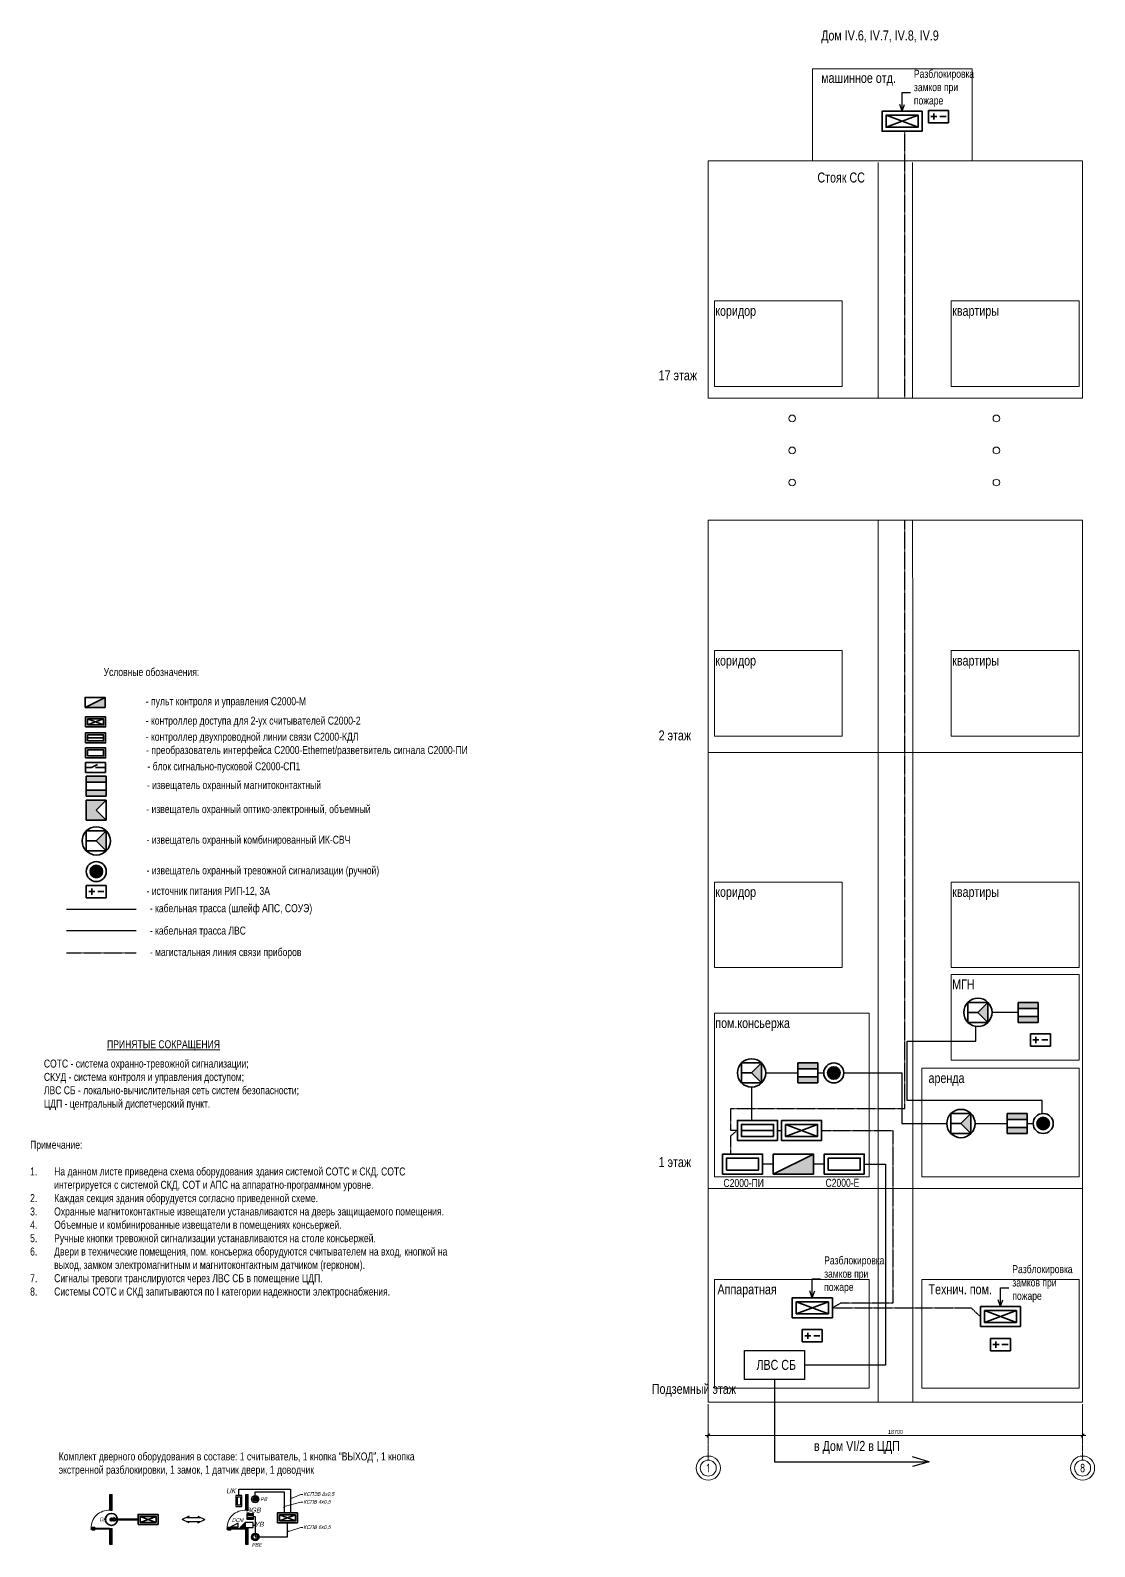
# Model space of a CAD drawing. Header units: millimetres. Extents: x 22492 to 271673, y 243 to 77571.
# Drawn here: x 218503 to 271673, y 243 to 76017 of the extents above; entities that cross this region are included whole.
import ezdxf
from ezdxf import colors
from ezdxf.entities.mleader import LeaderData, LeaderLine
from ezdxf.enums import TextEntityAlignment as Align
from ezdxf.math import Vec2, Vec3

# ---------------------------------------------------------------- set-up
doc = ezdxf.new("R2010")
doc.units = ezdxf.units.MM
for name, pattern in [('CENTER', [50.8, 31.75, -6.35, 6.35, -6.35]), ('DASHEDX2', [38.1, 25.4, -12.7]), ('разрез IV.6-9$0$DASHEDX2', [38.1, 25.4, -12.7]), ('разрез IV.6-9$0$Double Dashed', [10.936111, 5.291667, -2.116667, 1.411111, -2.116667])]:
    doc.linetypes.add(name, pattern=pattern)
for name, color, linetype, lineweight in [('Mp.E.LC.00.cable', 30, 'Continuous', 25), ('Mp.E.LC.00.Eq', 6, 'Continuous', 35), ('Mp.E.LC.00.text', 4, 'Continuous', 15), ('Mp.E.LC.10.FA.Eq.text.number', 4, 'Continuous', 15), ('Mp.E.LC.12.IA-AC.Eq', 6, 'Continuous', 35), ('Mp.E.LC.12.IA-AC.Eq.text.number', 4, 'Continuous', 15), ('Mp.XREF', 8, 'Continuous', 0), ('разрез IV.6-9$0$Mp.XREF', 8, 'Continuous', 0)]:
    doc.layers.add(name, color=color, linetype=linetype, lineweight=lineweight)
doc.layers.add('SCUD', color=94, linetype='Continuous')
doc.styles.add('1-100', font='Fokad_u.shx', dxfattribs={"width": 0.8, "height": 200})
doc.styles.add('1-200', font='Fokad_u.shx', dxfattribs={"width": 0.8, "height": 400})
doc.styles.add('Mp.wo.dwg', font='fokad_u.shx', dxfattribs={"width": 0.8})
doc.styles.add('SSR-TXT-250', font='Fokad_u.shx', dxfattribs={"width": 0.8, "oblique": 15, "height": 250})
doc.styles.get("Standard").update_dxf_attribs({"font": 'Arial.ttf'})
doc.styles.add('разрез IV.6-9$0$1-100', font='Fokad_u.shx', dxfattribs={"width": 0.8, "height": 200})
doc.styles.add('разрез IV.6-9$0$GENERATED_STYLE_1', font='')
doc.styles.add('разрез IV.6-9$0$Mp.wo.dim', font='Fokad_u.shx', dxfattribs={"width": 0.8})
doc.styles.add('разрез IV.6-9$0$разрез домов!!$0$1-100', font='Fokad_u.shx', dxfattribs={"width": 0.8, "height": 200})
doc.styles.get('разрез IV.6-9$0$GENERATED_STYLE_1').set_extended_font_data('GOST 2.304 type A')
doc.dimstyles.new('разрез IV.6-9$0$1-100', dxfattribs={"dimtxt": 200, "dimasz": 160, "dimexe": 160, "dimexo": 100, "dimgap": 80, "dimtad": 1, "dimdec": 0, "dimrnd": 5, "dimdsep": 46, "dimtxsty": 'разрез IV.6-9$0$Mp.wo.dim', "dimblk": 'разрез IV.6-9$0$_Oblique', "dimcen": 250, "dimdle": 160, "dimclrt": 4, "dimadec": 0, "dimazin": 0, "dimtfac": 1, "dimtdec": 0, "dimtofl": 0, "dimtmove": 1, "dimatfit": 3, "dimfxl": 240, "dimtolj": 1, "dimarcsym": 0})

# ---------------------------------------------------------------- blocks, each defined once
blk = doc.blocks.new('разрез IV.6-9$0$_Oblique')
at = {"color": 0, "linetype": 'ByBlock', "lineweight": -2}
blk.add_line((-0.5, -0.5), (0.5, 0.5), dxfattribs=at)
blk = doc.blocks.new('*D17')
at = {"layer": 'Defpoints', "color": 0, "transparency": 16777216}
for p in [(2916, 3932), (21616, 3932), (21616, 2266)]:
    blk.add_point(p, dxfattribs=at)
at = {"layer": 'разрез IV.6-9$0$Mp.XREF', "color": 0, "lineweight": -2, "transparency": 16777216}
for p, q in [((2916, 3832), (2916, 2106)), ((21616, 3832), (21616, 2106)), ((2756, 2266), (21776, 2266))]:
    blk.add_line(p, q, dxfattribs=at)
at = {"layer": 'разрез IV.6-9$0$Mp.XREF', "color": 0, "lineweight": -2, "transparency": 16777216, "xscale": 160, "yscale": 160, "zscale": 160, "rotation": 180}
blk.add_blockref('разрез IV.6-9$0$_Oblique', (2916, 2266), dxfattribs=at)
at = {"layer": 'разрез IV.6-9$0$Mp.XREF', "color": 0, "lineweight": -2, "transparency": 16777216, "xscale": 160, "yscale": 160, "zscale": 160}
blk.add_blockref('разрез IV.6-9$0$_Oblique', (21616, 2266), dxfattribs=at)
at = {"layer": 'разрез IV.6-9$0$Mp.XREF', "color": 4, "transparency": 16777216, "insert": (12266, 2446), "char_height": 200, "attachment_point": 5, "style": 'разрез IV.6-9$0$Mp.wo.dim'}
blk.add_mtext('\\A1;18700', dxfattribs=at)
blk = doc.blocks.new('12_ДВЕРЬ')
h = blk.add_hatch()
h.set_pattern_fill('LINE', color=256, scale=10, angle=45, style=0)
h.paths.add_polyline_path([(120, 2500), (0, 2500), (0, 1755), (120, 1755)])
h = blk.add_hatch()
h.set_pattern_fill('LINE', color=256, scale=10, angle=45, style=0)
h.paths.add_polyline_path([(120, 745), (0, 745), (0, 0), (120, 0)])
at = {"lineweight": -3}
for p, q in [((0, 1755), (0, 2500)), ((120, 1755), (120, 2500)), ((0, 0), (0, 745)), ((120, 0), (120, 745))]:
    blk.add_line(p, q, dxfattribs=at)
at = {"lineweight": 15}
for p, q in [((-948, 775), (-948, 785)), ((-948, 785), (-938, 785)), ((-3, 775), (-948, 775)), ((-938, 815), (-13, 815)), ((-938, 785), (-938, 815)), ((-13, 815), (-13, 785)), ((-13, 785), (-3, 785)), ((-3, 785), (-3, 775))]:
    blk.add_line(p, q, dxfattribs=at)
blk.add_line((-948, 775), (-883, 775))
for points in [[(0, 2500), (0, 2500), (120, 2500), (120, 2500)], [(0, 1745), (0, 1755), (120, 1755), (120, 1745)], [(120, 1705), (120, 1745), (0, 1745), (0, 1715), (32, 1715), (32, 1705), (120, 1705)], [(120, 795), (120, 755), (0, 755), (0, 785), (32, 785), (32, 795), (120, 795)], [(0, 755), (0, 745), (120, 745), (120, 755)], [(0, 0), (0, 0), (120, 0), (120, 0)]]:
    blk.add_lwpolyline(points, dxfattribs=at)
for points in [[(-908, 815), (-908, 820), (-858, 820), (-858, 815)], [(-908, 775), (-908, 770), (-858, 770), (-858, 775)], [(-893, 820), (-873, 820), (-873, 855), (-753, 855), (-753, 875), (-893, 875)], [(-893, 770), (-873, 770), (-873, 735), (-753, 735), (-753, 715), (-893, 715)]]:
    blk.add_lwpolyline(points, close=True, dxfattribs=at)
at = {"lineweight": 15, "ltscale": 10}
blk.add_arc((-52, 831), 886, 86.6624, 181.00926, dxfattribs=at)
blk = doc.blocks.new('*U16')
for p, q in [((250, 250), (-250, 0)), ((-250, 0), (250, 0)), ((250, 0), (250, 250))]:
    blk.add_line(p, q)
at = {"layer": 'Mp.E.LC.12.IA-AC.Eq.text.number', "ltscale": 100, "style": 'SSR-TXT-250', "oblique": 15, "width": 0.8}
blk.add_attdef('NUMBER', text='', height=250, dxfattribs=at).set_placement((1001, 125), align=Align.MIDDLE_LEFT)
blk = doc.blocks.new('_Oblique')
at = {"color": 0, "linetype": 'ByBlock', "lineweight": -2}
blk.add_line((-0.5, -0.5), (0.5, 0.5), dxfattribs=at)
blk = doc.blocks.new('13_AC_КН_РАЗБЛОК')
h = blk.add_hatch(color=256)
h.paths.add_polyline_path([(-250, 0, 1), (250, 0, 1)])
h.paths.add_polyline_path([(156, 0, 1), (-156, 0, 1)], flags=16)
for radius in [250, 156]:
    blk.add_circle((0, 0), radius)
at = {"layer": 'Mp.E.LC.12.IA-AC.Eq.text.number', "ltscale": 100, "style": 'SSR-TXT-250', "oblique": 15, "width": 0.8}
blk.add_attdef('NUMBER', text='', height=250, dxfattribs=at).set_placement((1000, 0), align=Align.MIDDLE_LEFT)
blk = doc.blocks.new('13_AC_КН_ВЫХ')
blk.add_hatch(color=256).paths.add_polyline_path([(-156, 0, 1), (156, 0, 1)])
for radius in [250, 156]:
    blk.add_circle((0, 0), radius)
at = {"layer": 'Mp.E.LC.12.IA-AC.Eq.text.number', "ltscale": 100, "style": 'SSR-TXT-250', "oblique": 15, "width": 0.8}
blk.add_attdef('NUMBER', text='', height=250, dxfattribs=at).set_placement((1000, 0), align=Align.MIDDLE_LEFT)
blk = doc.blocks.new('Считыватель без клавиатуры')
at = {"linetype": 'ByBlock'}
for points in [[(-300, -275), (0, -275), (0, 275), (-300, 275)], [(-238, -193), (-59, -193), (-59, 192), (-238, 192)]]:
    blk.add_lwpolyline(points, close=True, dxfattribs=at)
blk.add_attdef('NСТАНЦИИ_NШЛЕЙФА_NЭЛЕМЕНТА_NВЫХОДА', (-439, -10), '', height=210, rotation=180)
at = {"flags": 1}
blk.add_attdef('МАРКА', (-439, 239), '', height=210, rotation=180, dxfattribs=at)
blk = doc.blocks.new('Замок электромагнитный')
at = {"layer": 'SCUD', "ltscale": 100}
blk.add_hatch(color=0, dxfattribs=at).paths.add_polyline_path([(-5.25, 3.75), (-7.75, 1.25), (-5.25, 1.25)])
at = {"layer": 'SCUD', "color": 0, "ltscale": 100}
for p, q in [((-7.75, 1.25), (-5.25, 3.75)), ((-5.25, 1.25), (-7.75, 1.25))]:
    blk.add_line(p, q, dxfattribs=at)
blk.add_lwpolyline([(-5.25, 1.25), (-1.25, 1.25), (-1.25, 3.75), (-5.25, 3.75)], close=True, dxfattribs=at)
at = {"layer": 'SCUD', "color": 7, "oblique": 15, "width": 0.8, "flags": 12}
blk.add_attdef('YB', text='', height=2.5, dxfattribs=at).set_placement((-3.39, 4.22), align=Align.CENTER)
blk = doc.blocks.new('Извещатель охранный магнитоконтактный')
at = {"layer": 'SCUD'}
h = blk.add_hatch(color=0, dxfattribs=at)
h.paths.add_polyline_path([(0.5, 3.75), (-2.5, 3.75), (-2.5, 2.75), (0.5, 2.75)])
h.paths.add_polyline_path([(0.5, 1.75), (-2.5, 1.75), (-2.5, 0.75), (0.5, 0.75)])
at = {"layer": 'SCUD', "color": 0}
for points in [[(-2.5, 3.75), (0.5, 3.75), (0.5, 0.75), (-2.5, 0.75), (-2.5, 3.75)], [(-2.5, 2.75), (0.5, 2.75)], [(-2.5, 1.75), (0.5, 1.75)]]:
    blk.add_lwpolyline(points, dxfattribs=at)
at = {"layer": 'SCUD', "color": 7, "oblique": 15, "width": 0.8, "flags": 12}
blk.add_attdef('BGB', text='', height=2.5, dxfattribs=at).set_placement((-1.01, 4.22), align=Align.CENTER)
blk = doc.blocks.new('разрез IV.6-9')
at = {"layer": 'разрез IV.6-9$0$Mp.XREF', "linetype": 'разрез IV.6-9$0$Double Dashed'}
for p, q in [((2916.3, 2105.9), (2916.3, 1041.9)), ((21616.3, 2105.9), (21616.3, 1041.9))]:
    blk.add_line(p, q, dxfattribs=at)
at = {"layer": 'разрез IV.6-9$0$Mp.XREF'}
for points in [[(8124.8, 70557.4), (16090.7, 70557.4), (16090.7, 65957.4), (8124.8, 65957.4)], [(3217.8, 58965.3), (9606.7, 58965.3), (9606.7, 54690.6), (3217.8, 54690.6)], [(15050, 58965.3), (21438.8, 58965.3), (21438.8, 54690.6), (15050, 54690.6)], [(3217.8, 41488.3), (9606.7, 41488.3), (9606.7, 37213.6), (3217.8, 37213.6)], [(15050, 41488.3), (21438.8, 41488.3), (21438.8, 37213.6), (15050, 37213.6)], [(3217.8, 29926.8), (9606.7, 29926.8), (9606.7, 25652.1), (3217.8, 25652.1)], [(15050, 29926.8), (21438.8, 29926.8), (21438.8, 25652.1), (15050, 25652.1)], [(15050, 25304), (21438.8, 25304), (21438.8, 21029.4), (15050, 21029.4)], [(3217.8, 23375.1), (10947.2, 23375.1), (10947.2, 15200), (3217.8, 15200)], [(13585.3, 20625.3), (21438.8, 20625.3), (21438.8, 15200), (13585.3, 15200)], [(3217.8, 10067.3), (10947.2, 10067.3), (10947.2, 4641.9), (3217.8, 4641.9)], [(13585.3, 10067.3), (21438.8, 10067.3), (21438.8, 4641.9), (13585.3, 4641.9)]]:
    blk.add_lwpolyline(points, close=True, dxfattribs=at)
for points in [[(2916.3, 54097.4), (2916.3, 65957.4), (21616.3, 65957.4), (21616.3, 54097.4)], [(2916.3, 54097.4), (21616.3, 54097.4)], [(21616.3, 48011.8), (21616.3, 3932.4), (2916.3, 3932.4), (2916.3, 48011.8)], [(2916.3, 48011.8), (21616.3, 48011.8)], [(21616.3, 36400.5), (2916.3, 36400.5)], [(21616.3, 14615), (2916.3, 14615)]]:
    blk.add_lwpolyline(points, dxfattribs=at)
at = {"layer": 'разрез IV.6-9$0$Mp.XREF', "linetype": 'разрез IV.6-9$0$DASHEDX2'}
for points in [[(11407.5, 54097.4), (11407.2, 65877.8)], [(13124.3, 54097.4), (13124.1, 65877.8)], [(11408.3, 3932.4), (11407.6, 48011.8)], [(13125.2, 3932.4), (13124.4, 48011.8)]]:
    blk.add_lwpolyline(points, dxfattribs=at)
at = {"layer": 'разрез IV.6-9$0$Mp.XREF'}
for centre in [(7107.3, 53094.7), (17304.6, 53094.7), (7107.3, 51494.7), (17304.6, 51494.7), (7107.3, 49894.7), (17304.6, 49894.7)]:
    blk.add_circle(centre, 166.9, dxfattribs=at)
at = {"layer": 'разрез IV.6-9$0$Mp.XREF', "linetype": 'Continuous'}
for centre, radius in [((2916.3, 641.9), 600), ((2916.3, 641.9), 400), ((21616.3, 641.9), 600), ((21616.3, 641.9), 400)]:
    blk.add_circle(centre, radius, dxfattribs=at)
at = {"layer": 'разрез IV.6-9$0$Mp.XREF', "char_height": 500, "attachment_point": 1}
for s, insert, width, style in [('Дом IV.6, IV.7, IV.8, IV.9', (8555.2, 72479.2), 13202.663, 'разрез IV.6-9$0$разрез домов!!$0$1-100'), ('машинное отд.', (8555.2, 70358.3), 3967.261, 'разрез IV.6-9$0$разрез домов!!$0$1-100'), ('Стояк СС', (8366.1, 65382.2), 3967.261, 'разрез IV.6-9$0$1-100'), ('коридор', (3266.1, 58720.6), 3967.261, 'разрез IV.6-9$0$разрез домов!!$0$1-100'), ('квартиры', (15098.2, 58720.6), 3967.261, 'разрез IV.6-9$0$разрез домов!!$0$1-100'), ('17 этаж', (434.4, 55496.5), 3967.261, 'разрез IV.6-9$0$разрез домов!!$0$1-100'), ('коридор', (3266.1, 41243.7), 3967.261, 'разрез IV.6-9$0$разрез домов!!$0$1-100'), ('квартиры', (15098.2, 41243.7), 3967.261, 'разрез IV.6-9$0$разрез домов!!$0$1-100'), ('2 этаж', (434.4, 37504.4), 3967.261, 'разрез IV.6-9$0$разрез домов!!$0$1-100'), ('коридор', (3266.1, 29682.2), 3967.261, 'разрез IV.6-9$0$разрез домов!!$0$1-100'), ('квартиры', (15098.2, 29682.2), 3967.261, 'разрез IV.6-9$0$разрез домов!!$0$1-100'), ('МГН', (15098.2, 25059.4), 3967.261, 'разрез IV.6-9$0$разрез домов!!$0$1-100'), ('пом.консьержа', (3266.1, 23130.4), 3967.261, 'разрез IV.6-9$0$разрез домов!!$0$1-100'), ('аренда', (13916.7, 20380.7), 3967.261, 'разрез IV.6-9$0$разрез домов!!$0$1-100'), ('1 этаж', (434.4, 16181.5), 3967.261, 'разрез IV.6-9$0$разрез домов!!$0$1-100'), ('Аппаратная', (3375.1, 9822.7), 3967.261, 'разрез IV.6-9$0$разрез домов!!$0$1-100'), ('Технич. пом.', (13916.7, 9822.7), 3967.261, 'разрез IV.6-9$0$разрез домов!!$0$1-100'), ('Подземный этаж', (92.5, 4848), 3967.261, 'разрез IV.6-9$0$разрез домов!!$0$1-100')]:
    blk.add_mtext(s, dxfattribs=dict(at, insert=insert, width=width, style=style))
at = {"layer": 'разрез IV.6-9$0$Mp.XREF', "linetype": 'Continuous', "char_height": 440, "attachment_point": 5, "style": 'разрез IV.6-9$0$GENERATED_STYLE_1'}
for s, insert in [('{1}', (2916.3, 641.9)), ('{8}', (21616.3, 641.9))]:
    blk.add_mtext(s, dxfattribs=dict(at, insert=insert))
at = {"layer": 'разрез IV.6-9$0$Mp.XREF'}
dim = blk.add_linear_dim(base=(21616.3, 2265.9), p1=(2916.3, 3932.4), p2=(21616.3, 3932.4), dimstyle='разрез IV.6-9$0$1-100', dxfattribs=at)
dim.commit()
dim.dimension.update_dxf_attribs({"geometry": '*D17', "text_midpoint": (12266.3, 2445.9)})

msp = doc.modelspace()

# ---------------------------------------------------------------- hatches: boundary and pattern name
at = {"layer": 'Mp.E.LC.12.IA-AC.Eq'}
for points in [[(221239.8, 42184.6), (222239.8, 42184.6), (222239.8, 42684.6)], [(221797.6, 37041.3), (222297.6, 37541.3), (221297.6, 37541.3), (221297.6, 36541.3), (222297.6, 36541.3)], [(221797.6, 35510.4), (222297.6, 35010.4), (222297.6, 36010.4)], [(221486, 33979.4, 1), (222109.2, 33979.4, 1)], [(266340.5, 26442.8), (266340.5, 27442.8), (265840.5, 26942.8)], [(255031.3, 23415.2), (255031.3, 24415.2), (254531.3, 23915.2)], [(258951.5, 23915.2, -1), (258328.3, 23915.2, -1)], [(265493.2, 20888.4), (265493.2, 21888.4), (264993.2, 21388.4)], [(269413.5, 21388.4, -1), (268790.3, 21388.4, -1)], [(255619.5, 18861.1), (257619.5, 18861.1), (257619.5, 19861.1)], [(222621.7, 1604.9, 1), (222486.7, 1604.9, 1)]]:
    msp.add_hatch(color=256, dxfattribs=at).paths.add_polyline_path(points)
h = msp.add_hatch(color=256, dxfattribs=at)
h.paths.add_polyline_path([(222299.3, 38742.2), (221299.3, 38742.2), (221299.3, 38443.6), (222299.3, 38443.6)])
h.paths.add_polyline_path([(222299.3, 38043.6), (221299.3, 38043.6), (221299.3, 37742.2), (222299.3, 37742.2)])
h = msp.add_hatch(color=256, dxfattribs=at)
h.paths.add_polyline_path([(267848.2, 27442.8), (268848.2, 27442.8), (268848.2, 27144.3), (267848.2, 27144.3)])
h.paths.add_polyline_path([(267848.2, 26744.3), (268848.2, 26744.3), (268848.2, 26442.8), (267848.2, 26442.8)])
h = msp.add_hatch(color=256, dxfattribs=at)
h.paths.add_polyline_path([(256839.5, 24415.2), (257839.5, 24415.2), (257839.5, 24116.7), (256839.5, 24116.7)])
h.paths.add_polyline_path([(256839.5, 23716.7), (257839.5, 23716.7), (257839.5, 23415.2), (256839.5, 23415.2)])
h = msp.add_hatch(color=256, dxfattribs=at)
h.paths.add_polyline_path([(267301.4, 21888.4), (268301.4, 21888.4), (268301.4, 21589.9), (267301.4, 21589.9)])
h.paths.add_polyline_path([(267301.4, 21189.9), (268301.4, 21189.9), (268301.4, 20888.4), (267301.4, 20888.4)])

# ---------------------------------------------------------------- linework, layer by layer
at = {"layer": 'Mp.E.LC.00.cable'}
for points in [[(262051.5, 71972.6), (262051.5, 72913.3), (262466.8, 72913.3)], [(262051.5, 71972.6), (261931.5, 72313)], [(262051.5, 71972.6), (262171.5, 72313)], [(267848.2, 26942.8), (266547.6, 26942.8)], [(269049.4, 21885.6), (269049.4, 22541.7), (262310, 22541.7), (262310, 25509.9), (265743, 25509.9), (265729.3, 26244.5)], [(255238.4, 23915.2), (256839.5, 23915.2)], [(257839.4, 23915.2), (258139.9, 23915.2)], [(259139.9, 23915.2), (262031.9, 23915.2), (262031.9, 21390.1), (264286.1, 21388.4)], [(254531.3, 23208.1), (254531.3, 21542.9)], [(265700.3, 21388.4), (267301.4, 21388.4)], [(268301.3, 21388.4), (268601.9, 21388.4)], [(257568, 12679.4), (257448, 13019.8)], [(257568, 12679.4), (257568, 13620.1), (257983.2, 13620.1)], [(257568, 12679.4), (257688, 13019.8)], [(266968.5, 12239.5), (266968.5, 13180.2), (267383.8, 13180.2)], [(266968.5, 12239.5), (266848.5, 12580)], [(266968.5, 12239.5), (267088.5, 12580)], [(228920.7, 2805.3), (228920.7, 3120), (231507.3, 3120), (231507.3, 1932.4)], [(229738.1, 2805.3), (229738.1, 2979.5), (231189.3, 2979.5), (231189.3, 1932.4)], [(226444, 1769.1), (226087.3, 1604.9)], [(226444, 1440.8), (226087.3, 1604.9)], [(226304.5, 1704.9), (227004.5, 1704.9)], [(226865.1, 1769.1), (227221.8, 1604.9)], [(226865.1, 1440.8), (227221.8, 1604.9)], [(229639.4, 1744.9), (229738.1, 1744.9), (229738.1, 1276.7)], [(226304.5, 1504.9), (227004.5, 1504.9)], [(229639.4, 1320.8), (229738.1, 1320.8), (229738.1, 727.6)], [(229738.1, 727.6), (231348.3, 727.6), (231348.3, 1429.1)]]:
    msp.add_lwpolyline(points, dxfattribs=at)
at = {"layer": 'Mp.E.LC.00.cable', "color": 5, "linetype": 'CENTER'}
for points in [[(262193.6, 57627.5), (262193.6, 57627.5), (262193.6, 70972.6)], [(253829.1, 21042.9), (253502.6, 21042.9), (253502.6, 22143.4), (262193.6, 22143.4), (262193.6, 51541.9)], [(253491.3, 19861.6), (253491.3, 20780.6), (253829.1, 21042.9)], [(255829.1, 21042.9), (256027.2, 21042.9)], [(258027.2, 21042.9), (261582.6, 21042.9), (261582.6, 12419.2), (259006.2, 12419.2), (258568, 12179.4), (265489, 12179.4), (265968.5, 11739.5)], [(255619.5, 19361), (255086.5, 19361)]]:
    msp.add_lwpolyline(points, dxfattribs=at)
at = {"layer": 'Mp.E.LC.00.cable', "color": 30, "elevation": 0}
msp.add_lwpolyline([(220305.6, 32102.2), (223798.3, 32102.2)], dxfattribs=at)
at = {"layer": 'Mp.E.LC.00.cable', "color": 3, "linetype": 'DASHEDX2', "elevation": 0}
msp.add_lwpolyline([(220305.6, 31038), (223798.3, 31038)], dxfattribs=at)
at = {"layer": 'Mp.E.LC.00.cable', "color": 5, "linetype": 'CENTER', "elevation": 0}
msp.add_lwpolyline([(220305.6, 29922.7), (223798.3, 29922.7)], dxfattribs=at)
at = {"layer": 'Mp.E.LC.00.cable', "color": 3, "linetype": 'DASHEDX2'}
for points in [[(260165.8, 19361.6), (261231, 19361.6), (261231, 9313.3), (257175.5, 9313.3)], [(258165.8, 19361), (257619.5, 19361)], [(255674.1, 8588.7), (255674.1, 4484.9), (263393.9, 4488.4)]]:
    msp.add_lwpolyline(points, dxfattribs=at)
at = {"layer": 'Mp.E.LC.00.cable', "color": 3}
msp.add_lwpolyline([(254172.8, 10037.9), (257175.5, 10037.9), (257175.5, 8588.7), (254172.8, 8588.7)], close=True, dxfattribs=at)
for points in [[(263393.9, 4488.4), (262567.8, 4724)], [(263406, 4484.9), (262580, 4249.4)]]:
    msp.add_lwpolyline(points, dxfattribs=at)
at = {"layer": 'Mp.E.LC.00.cable', "color": 1, "lineweight": 60}
msp.add_lwpolyline([(223882.8, 1604.9), (222854.2, 1604.9)], dxfattribs=at)
at = {"layer": 'Mp.E.LC.00.Eq'}
for p, q in [((263367.1, 71399.3), (263367.1, 72014.6)), ((263367.1, 72014.6), (264367.1, 72014.6)), ((264367.1, 72014.6), (264367.1, 71399.3)), ((264367.1, 71399.3), (263367.1, 71399.3)), ((263487.4, 71707), (263795.1, 71707)), ((263641.3, 71860.8), (263641.3, 71553.1)), ((263867.1, 71399.3), (264367.1, 71399.3)), ((264246.8, 71707), (263939.1, 71707)), ((264367.1, 71399.3), (264367.1, 71707)), ((221297.6, 32668.2), (221297.6, 33283.6)), ((221297.6, 33283.6), (222297.6, 33283.6)), ((222297.6, 32668.2), (221297.6, 32668.2)), ((221417.9, 32975.9), (221725.6, 32975.9)), ((221571.8, 33129.7), (221571.8, 32822)), ((221797.6, 32668.2), (222297.6, 32668.2)), ((222177.3, 32975.9), (221869.6, 32975.9)), ((222297.6, 33283.6), (222297.6, 32668.2)), ((222297.6, 32668.2), (222297.6, 32975.9)), ((268460.7, 25256.2), (268460.7, 25871.6)), ((268460.7, 25871.6), (269460.7, 25871.6)), ((269460.7, 25871.6), (269460.7, 25256.2)), ((269460.7, 25256.2), (268460.7, 25256.2)), ((268581, 25563.9), (268888.7, 25563.9)), ((268734.9, 25717.7), (268734.9, 25410.1)), ((268960.7, 25256.2), (269460.7, 25256.2)), ((269340.4, 25563.9), (269032.7, 25563.9)), ((269460.7, 25256.2), (269460.7, 25563.9)), ((257068, 10473.3), (257068, 11088.7)), ((257068, 11088.7), (258068, 11088.7)), ((257188.3, 10781), (257496, 10781)), ((257342.1, 10934.9), (257342.1, 10627.2)), ((257947.6, 10781), (257639.9, 10781)), ((258068, 11088.7), (258068, 10473.3)), ((258068, 10473.3), (258068, 10781)), ((266468.5, 10033.5), (266468.5, 10648.8)), ((266468.5, 10648.8), (267468.5, 10648.8)), ((267468.5, 10648.8), (267468.5, 10033.5)), ((258068, 10473.3), (257068, 10473.3)), ((257568, 10473.3), (258068, 10473.3)), ((267468.5, 10033.5), (266468.5, 10033.5)), ((266588.8, 10341.1), (266896.5, 10341.1)), ((266742.7, 10495), (266742.7, 10187.3)), ((266968.5, 10033.5), (267468.5, 10033.5)), ((267348.2, 10341.1), (267040.5, 10341.1)), ((267468.5, 10033.5), (267468.5, 10341.1))]:
    msp.add_line(p, q, dxfattribs=at)
at = {"layer": 'Mp.E.LC.12.IA-AC.Eq'}
for p, q in [((221239.8, 42184.6), (222239.8, 42684.6)), ((222262, 39428.9), (221262, 39428.9)), ((221262, 39428.9), (221262, 38928.9)), ((222262, 38928.9), (222262, 39428.9)), ((221262, 39178.9), (221565.3, 39178.9)), ((221262, 38928.9), (222262, 38928.9)), ((222299.3, 38742.2), (221299.3, 38742.2)), ((221299.3, 38742.2), (221299.3, 37742.2)), ((221565.3, 39178.9), (221855.2, 39332.2)), ((221762, 39178.9), (222262, 39178.9)), ((222299.3, 37742.2), (222299.3, 38742.2)), ((221299.3, 38443.6), (222295.9, 38443.6)), ((221299.3, 38043.6), (222295.9, 38043.6)), ((222297.6, 37541.3), (221297.6, 37541.3)), ((221297.6, 37541.3), (221297.6, 36541.3)), ((221299.3, 37742.2), (222299.3, 37742.2)), ((222297.6, 37541.3), (221797.6, 37041.3)), ((222297.6, 36541.3), (222297.6, 37541.3)), ((221297.6, 36541.3), (222297.6, 36541.3)), ((221797.6, 37041.3), (222297.6, 36541.3)), ((222297.6, 36010.4), (221297.6, 36010.4)), ((221297.6, 36010.4), (221297.6, 35010.4)), ((222297.6, 36010.4), (221797.6, 35510.4)), ((222297.6, 35010.4), (222297.6, 36010.4)), ((221797.6, 35510.4), (221297.6, 35510.4)), ((221297.6, 35010.4), (222297.6, 35010.4)), ((221797.6, 35510.4), (222297.6, 35010.4)), ((265340.5, 27442.8), (266340.5, 27442.8)), ((265340.5, 26442.8), (265340.5, 27442.8)), ((265840.5, 26942.8), (266340.5, 27442.8)), ((266340.5, 27442.8), (266340.5, 26442.8)), ((267848.2, 26442.8), (267848.2, 27442.8)), ((267848.2, 27442.8), (268848.2, 27442.8)), ((268848.2, 27442.8), (268848.2, 26442.8)), ((265840.5, 26942.8), (265340.5, 26942.8)), ((266340.5, 26442.8), (265840.5, 26942.8)), ((268848.2, 27144.3), (267851.5, 27144.3)), ((268848.2, 26744.3), (267851.5, 26744.3)), ((266340.5, 26442.8), (265340.5, 26442.8)), ((268848.2, 26442.8), (267848.2, 26442.8)), ((254031.3, 24415.2), (255031.3, 24415.2)), ((254031.3, 23415.2), (254031.3, 24415.2)), ((254531.3, 23915.2), (255031.3, 24415.2)), ((255031.3, 24415.2), (255031.3, 23415.2)), ((256839.5, 23415.2), (256839.5, 24415.2)), ((256839.5, 24415.2), (257839.5, 24415.2)), ((257839.5, 24415.2), (257839.5, 23415.2)), ((254531.3, 23915.2), (254031.3, 23915.2)), ((255031.3, 23415.2), (254531.3, 23915.2)), ((257839.5, 24116.7), (256842.8, 24116.7)), ((257839.5, 23716.7), (256842.8, 23716.7)), ((255031.3, 23415.2), (254031.3, 23415.2)), ((257839.5, 23415.2), (256839.5, 23415.2)), ((264493.2, 21888.4), (265493.2, 21888.4)), ((264493.2, 20888.4), (264493.2, 21888.4)), ((264993.2, 21388.4), (264493.2, 21388.4)), ((264993.2, 21388.4), (265493.2, 21888.4)), ((265493.2, 20888.4), (264993.2, 21388.4)), ((265493.2, 21888.4), (265493.2, 20888.4)), ((267301.4, 20888.4), (267301.4, 21888.4)), ((267301.4, 21888.4), (268301.4, 21888.4)), ((268301.4, 21589.9), (267304.8, 21589.9)), ((268301.4, 21888.4), (268301.4, 20888.4)), ((265493.2, 20888.4), (264493.2, 20888.4)), ((268301.4, 20888.4), (267301.4, 20888.4)), ((268301.4, 21189.9), (267304.8, 21189.9)), ((255619.5, 18861.1), (257619.5, 19861.1)), ((267968.5, 12239.5), (265968.5, 12239.5)), ((265968.5, 12239.5), (265968.5, 11239.5)), ((267968.5, 11239.5), (267968.5, 12239.5)), ((267768.5, 12039.5), (266168.5, 12039.5)), ((266168.5, 12039.5), (266168.5, 11439.5)), ((267768.5, 12039.5), (266168.5, 11439.5)), ((267768.5, 11439.5), (266168.5, 12039.5)), ((266168.5, 11439.5), (267768.5, 11439.5)), ((267768.5, 11439.5), (267768.5, 12039.5)), ((265968.5, 11239.5), (267968.5, 11239.5)), ((222816.7, 1604.9), (222650.1, 1692.4)), ((222650.1, 1692.4), (222676.8, 1604.9)), ((222816.7, 1604.9), (222650.1, 1517.5)), ((222650.1, 1517.5), (222676.8, 1604.9))]:
    msp.add_line(p, q, dxfattribs=at)
for points in [[(263051.5, 71972.6), (261051.5, 71972.6), (261051.5, 70972.6), (263051.5, 70972.6)], [(262851.5, 71772.6), (261251.5, 71772.6), (261251.5, 71172.6), (262851.5, 71172.6)], [(255829.1, 20542.9), (253829.1, 20542.9), (253829.1, 21542.9), (255829.1, 21542.9)], [(255629.1, 20742.9), (254029.1, 20742.9), (254029.1, 21342.9), (255629.1, 21342.9)], [(256027.2, 21542.9), (258027.2, 21542.9), (258027.2, 20542.9), (256027.2, 20542.9)], [(256227.2, 21342.9), (257827.2, 21342.9), (257827.2, 20742.9), (256227.2, 20742.9)], [(253086.5, 18861.6), (255086.5, 18861.6), (255086.5, 19861.6), (253086.5, 19861.6)], [(255619.5, 18861.1), (257619.5, 18861.1), (257619.5, 19861.1), (255619.5, 19861.1)], [(258165.8, 18861.6), (260165.8, 18861.6), (260165.8, 19861.6), (258165.8, 19861.6)], [(253286.5, 19061.6), (254886.5, 19061.6), (254886.5, 19661.6), (253286.5, 19661.6)], [(258365.8, 19061.6), (259965.8, 19061.6), (259965.8, 19661.6), (258365.8, 19661.6)], [(258568, 12679.4), (256568, 12679.4), (256568, 11679.4), (258568, 11679.4)], [(258368, 12479.4), (256768, 12479.4), (256768, 11879.4), (258368, 11879.4)], [(223882.8, 1354.9), (224882.8, 1354.9), (224882.8, 1854.9), (223882.8, 1854.9)], [(223982.8, 1454.9), (224782.8, 1454.9), (224782.8, 1754.9), (223982.8, 1754.9)], [(230848.3, 1429.1), (231848.3, 1429.1), (231848.3, 1929.1), (230848.3, 1929.1)], [(230948.3, 1529.1), (231748.3, 1529.1), (231748.3, 1829.1), (230948.3, 1829.1)]]:
    msp.add_lwpolyline(points, close=True, dxfattribs=at)
for points in [[(262851.5, 71772.6), (261251.5, 71172.6)], [(262851.5, 71172.6), (261251.5, 71772.6)], [(256227.2, 21342.9), (257827.2, 20742.9)], [(256227.2, 20742.9), (257827.2, 21342.9)], [(255629.1, 21042.9), (254029.1, 21042.9)], [(258368, 12479.4), (256768, 11879.4)], [(258368, 11879.4), (256768, 12479.4)], [(223982.8, 1454.9), (224782.8, 1754.9)], [(223982.8, 1754.9), (224782.8, 1454.9)], [(230948.3, 1529.1), (231748.3, 1829.1)], [(230948.3, 1829.1), (231748.3, 1529.1)]]:
    msp.add_lwpolyline(points, dxfattribs=at)
at = {"layer": 'Mp.E.LC.12.IA-AC.Eq', "elevation": 0}
for points in [[(221239.8, 42184.6), (222239.8, 42184.6), (222239.8, 42684.6), (221239.8, 42684.6)], [(221263.8, 41210.9), (222263.8, 41210.9), (222263.8, 41710.9), (221263.8, 41710.9)], [(221363.8, 41310.9), (222163.8, 41310.9), (222163.8, 41610.9), (221363.8, 41610.9)], [(221263.8, 40406.2), (222263.8, 40406.2), (222263.8, 40906.2), (221263.8, 40906.2)], [(221363.8, 40506.2), (222163.8, 40506.2), (222163.8, 40806.2), (221363.8, 40806.2)], [(221262, 39654.8), (222262, 39654.8), (222262, 40154.8), (221262, 40154.8)], [(221362, 39754.8), (222162, 39754.8), (222162, 40054.8), (221362, 40054.8)]]:
    msp.add_lwpolyline(points, close=True, dxfattribs=at)
for points in [[(221363.8, 41310.9), (222163.8, 41610.9)], [(221363.8, 41610.9), (222163.8, 41310.9)], [(221363.8, 40656.2), (222163.8, 40656.2)]]:
    msp.add_lwpolyline(points, dxfattribs=at)
at = {"layer": 'Mp.E.LC.12.IA-AC.Eq'}
for centre, radius in [((221797.6, 35510.4), 707.1), ((221797.6, 33979.4), 500), ((221797.6, 33979.4), 311.6), ((265840.5, 26942.8), 707.1), ((254531.3, 23915.2), 707.1), ((258639.9, 23915.2), 500), ((258639.9, 23915.2), 311.6), ((264993.2, 21388.4), 707.1), ((269101.9, 21388.4), 500), ((269101.9, 21388.4), 311.6), ((222554.2, 1604.9), 300), ((222554.2, 1604.9), 67.5), ((222554.2, 1604.9), 42.1)]:
    msp.add_circle(centre, radius, dxfattribs=at)

# ---------------------------------------------------------------- block references
for p in [(222477.9, 348.5), (229269.4, 348.5)]:
    msp.add_blockref('12_ДВЕРЬ', p)
at = {"layer": 'Mp.XREF', "linetype": 'CENTER'}
msp.add_blockref('разрез IV.6-9', (249456.4, 3530.1), dxfattribs=at)
at = {"layer": 'SCUD'}
ref = msp.add_blockref('Считыватель без клавиатуры', (229070.7, 2530.3), dxfattribs=at)
ref.add_attrib('UK', 'UK', dxfattribs={"layer": '0', "color": 7, "height": 250, "oblique": 15, "width": 0.8}).set_placement((228518, 2904.7), align=Align.CENTER)
ref = msp.add_blockref('13_AC_КН_ВЫХ', (229736.8, 2618.1), dxfattribs=dict(at, xscale=0.75, yscale=0.75, zscale=0.75))
ref.add_attrib('NUMBER', 'PB', dxfattribs={"layer": 'Mp.E.LC.12.IA-AC.Eq.text.number', "ltscale": 100, "height": 187.5, "style": 'SSR-TXT-250', "oblique": 15, "width": 0.8}).set_placement((229994, 2618.1), align=Align.MIDDLE_LEFT)
ref = msp.add_blockref('*U16', (228701.9, 1227.1), dxfattribs=dict(at, xscale=0.75, yscale=0.75, zscale=0.75))
ref.add_attrib('NUMBER', 'DCM', dxfattribs={"layer": 'Mp.E.LC.12.IA-AC.Eq.text.number', "ltscale": 100, "height": 187.5, "style": 'SSR-TXT-250', "oblique": 15, "width": 0.8}).set_placement((228567.3, 1573.2), align=Align.MIDDLE_LEFT)
ref = msp.add_blockref('Извещатель охранный магнитоконтактный', (229589.4, 1519.9), dxfattribs=dict(at, xscale=100, yscale=100, zscale=100))
ref.add_attrib('BGB', 'BGB', dxfattribs={"layer": '0', "color": 7, "height": 250, "oblique": 15, "width": 0.8}).set_placement((229639.4, 1946), align=Align.CENTER)
ref = msp.add_blockref('Замок электромагнитный', (229764.4, 1070.8), dxfattribs=dict(at, xscale=100, yscale=100, zscale=100))
ref.add_attrib('YB', 'YB', dxfattribs={"layer": '0', "color": 7, "height": 250, "oblique": 15, "width": 0.8}).set_placement((229922.8, 1234.6), align=Align.CENTER)
ref = msp.add_blockref('13_AC_КН_РАЗБЛОК', (229738.1, 727.6), dxfattribs=dict(at, xscale=0.75, yscale=0.75, zscale=0.75))
ref.add_attrib('NUMBER', 'PBE', dxfattribs={"layer": 'Mp.E.LC.12.IA-AC.Eq.text.number', "ltscale": 100, "height": 187.5, "style": 'SSR-TXT-250', "oblique": 15, "width": 0.8}).set_placement((229557.3, 336.7), align=Align.MIDDLE_LEFT)

# ---------------------------------------------------------------- texts
at = {"layer": 'Mp.E.LC.00.cable', "color": 3, "char_height": 500, "attachment_point": 1, "style": '1-100'}
for s, insert in [('ЛВС СБ', (254775, 9577.9)), ('в Дом VI/2 в ЦДП', (257651.7, 5526.8))]:
    msp.add_mtext_dynamic_manual_height_columns(s, width=4796.172, gutter_width=1000, heights=[0], dxfattribs=dict(at, insert=insert))
at = {"layer": 'Mp.E.LC.00.text', "char_height": 400}
for s, insert, width, attachment_point, style in [('\\pxl1,ql;Разблокировка замков при пожаре', (262242.1, 74044), 3386.762, 1, '1-100'), ('Условные обозначения:', (222162.3, 43948.5), 26000, 4, '1-100'), ('- пульт контроля и управления C2000-М', (224270.3, 42429), 26000, 4, '1-100'), ('- контроллер доступа для 2-ух считывателей C2000-2', (224270.3, 41460.9), 26000, 4, '1-100'), ('- контроллер двухпроводной линии связи С2000-КДЛ', (224270.3, 40656.2), 26000, 4, '1-100'), ('- преобразователь интерфейса С2000-Ethernet/разветвитель сигнала С2000-ПИ', (224285.1, 39991.2), 21188.154, 4, '1-200'), ('- блок сигнально-пусковой С2000-СП1', (224351.5, 39178.9), 26000, 4, '1-100'), ('- извещатель охранный магнитоконтактный', (224323.7, 38242.2), 26000, 4, '1-100'), ('- извещатель охранный оптико-электронный, объемный', (224295.8, 37041.3), 26000, 4, '1-100'), ('- извещатель охранный комбинированный ИК-СВЧ', (224308.8, 35510.4), 26000, 4, '1-100'), ('- извещатель охранный тревожной сигнализации (ручной)', (224309.3, 33979.4), 26000, 4, '1-100'), ('- источник питания РИП-12, 3А', (224309.3, 32975.9), 26000, 4, '1-100'), ('- кабельная трасса (шлейф АПС, СОУЭ)', (224473.4, 32088.9), 26000, 4, '1-100'), ('- кабельная трасса ЛВС', (224473.4, 30969.3), 26000, 4, '1-100'), ('- магистальная линия связи приборов', (224473.4, 29893.5), 21188.154, 4, '1-200'), ('{\\LПРИНЯТЫЕ СОКРАЩЕНИЯ}', (225156.9, 25291.1), 26000, 5, '1-100'), ('СОТС - система охранно-тревожной сигнализации;\\PСКУД - система контроля и управления доступом; \\PЛВС СБ - локально-вычислительная сеть систем безопасности;\\PЦДП - центральный диспетчерский пункт.', (219180.1, 24584.7), 26000, 1, '1-100'), ('Примечание:\\P\\P\\pxi-3,l3,t3;1.^IНа данном листе приведена схема оборудования здания системой СОТС и СКД. СОТС интегрируется с системой СКД, СОТ и АПС на аппаратно-программном уровне.\\P2.^IКаждая секция здания оборудуется согласно приведенной схеме.\\P3.^IОхранные магнитоконтактные извещатели устанавливаются на дверь защищаемого помещения.\\P4.^IОбъемные и комбинированные извещатели в помещениях консьержей.\\P5.^IРучные кнопки тревожной сигнализации устанавливаются на столе консьержей.\\P6.^IДвери в технические помещения, пом. консьержа оборудуются считывателем на вход, кнопкой на выход, замком электромагнитным и магнитоконтактным датчиком (герконом).\\P7.^IСигналы тревоги транслируются через ЛВС СБ в помещение ЦДП.\\P8.^IСистемы СОТС и СКД запитываются по I категории надежности электроснабжения.', (218493.4, 20526.6), 20986.617, 1, 'Mp.wo.dwg'), ('\\pxl1,ql;C2000-ПИ', (252730.6, 18616.4), 3386.762, 1, '1-100'), ('\\pxl1,ql;C2000-E', (257827.7, 18625.1), 3386.762, 1, '1-100'), ('\\pxl1,ql;Разблокировка замков при пожаре', (257758.5, 14750.8), 3386.762, 1, '1-100'), ('\\pxl1,ql;Разблокировка замков при пожаре', (267159.1, 14311), 3386.762, 1, '1-100'), ('\\pxql;Комплект дверного оборудования в составе: 1 считыватель, 1 кнопка "ВЫХОД", 1 кнопка экстренной разблокировки, 1 замок, 1 датчик двери, 1 доводчик', (219923, 4359.6), 17930.443, 4, '1-100')]:
    msp.add_mtext(s, dxfattribs=dict(at, insert=insert, width=width, attachment_point=attachment_point, style=style))
at = {"layer": 'Mp.E.LC.10.FA.Eq.text.number', "style": 'SSR-TXT-250', "oblique": 15, "width": 0.8}
msp.add_text('DE', height=187.5, dxfattribs=at).set_placement((221954.8, 1604.9), align=Align.MIDDLE_LEFT)

# ---------------------------------------------------------------- leaders
at = {"layer": 'Mp.E.LC.00.text'}
ml = msp.add_multileader_mtext('Standard', dxfattribs=at)
ml.set_content('КСПВ 4х0,5', color=256, style='SSR-TXT-250')
ml.set_leader_properties(color=256, linetype='ByLayer', lineweight=-1)
ml.set_arrow_properties(name='OBLIQUE')
ml.build(insert=Vec2(0, 0))
ml.multileader.update_dxf_attribs({"text_left_attachment_type": 2, "text_right_attachment_type": 2, "dogleg_length": 100, "arrow_head_size": 100})
ctx = ml.context
ctx.base_point, ctx.char_height, ctx.arrow_head_size, ctx.landing_gap_size, ctx.plane_origin = Vec3(232118.2, 2465.5), 187.5, 100, 25, Vec3(231507.3, 2140.3)
ctx.left_attachment, ctx.right_attachment = 2, 2
notes = []
notes.append((ctx, [(0, (1, 1, 0), (232018.2, 2465.5), (1, 0), 100, [(0, [(231189.3, 2245.9)], 0, [])])]))
ctx.mtext.insert, ctx.mtext.flow_direction = Vec3(232143.2, 2581.9), 5
ml = msp.add_multileader_mtext('Standard', dxfattribs=at)
ml.set_content('КСПЭВ 8х0,5', color=256, style='SSR-TXT-250')
ml.set_leader_properties(color=256, linetype='ByLayer', lineweight=-1)
ml.set_arrow_properties(name='OBLIQUE')
ml.build(insert=Vec2(0, 0))
ml.multileader.update_dxf_attribs({"text_left_attachment_type": 2, "text_right_attachment_type": 2, "dogleg_length": 100, "arrow_head_size": 100})
ctx = ml.context
ctx.base_point, ctx.char_height, ctx.arrow_head_size, ctx.landing_gap_size, ctx.plane_origin = Vec3(232118.2, 2851.5), 187.5, 100, 25, Vec3(231507.3, 2526.2)
ctx.left_attachment, ctx.right_attachment = 2, 2
notes.append((ctx, [(0, (1, 1, 0), (232018.2, 2851.5), (1, 0), 100, [(0, [(231507.3, 2631.8)], 0, [])])]))
ctx.mtext.insert, ctx.mtext.flow_direction = Vec3(232143.2, 2969.8), 5
ml = msp.add_multileader_mtext('Standard', dxfattribs=at)
ml.set_content('КСПВ 6х0,5', color=256, style='SSR-TXT-250')
ml.set_leader_properties(color=256, linetype='ByLayer', lineweight=-1)
ml.set_arrow_properties(name='OBLIQUE')
ml.build(insert=Vec2(0, 0))
ml.multileader.update_dxf_attribs({"text_left_attachment_type": 2, "text_right_attachment_type": 2, "dogleg_length": 100, "arrow_head_size": 100})
ctx = ml.context
ctx.base_point, ctx.char_height, ctx.arrow_head_size, ctx.landing_gap_size, ctx.plane_origin = Vec3(232118.2, 1200.4), 187.5, 100, 25, Vec3(231507.3, 875.2)
ctx.left_attachment, ctx.right_attachment = 2, 2
notes.append((ctx, [(0, (1, 1, 0), (232018.2, 1200.4), (1, 0), 100, [(0, [(231348.3, 980.8)], 0, [])])]))
ctx.mtext.insert, ctx.mtext.flow_direction = Vec3(232143.2, 1316.8), 5
for ctx, leaders in notes:
    for number, flags, end, landing, length, lines in leaders:
        leader = LeaderData()
        leader.index, (leader.has_last_leader_line, leader.has_dogleg_vector, leader.attachment_direction) = number, flags
        leader.last_leader_point, leader.dogleg_vector, leader.dogleg_length = Vec3(end), Vec3(landing), length
        for number, points, colour, breaks in lines:
            line = LeaderLine()
            line.index, line.vertices, line.color, line.breaks = number, Vec3.list(points), colors.encode_raw_color(colour), breaks
            leader.lines.append(line)
        ctx.leaders.append(leader)

doc.saveas('drawing.dxf')
